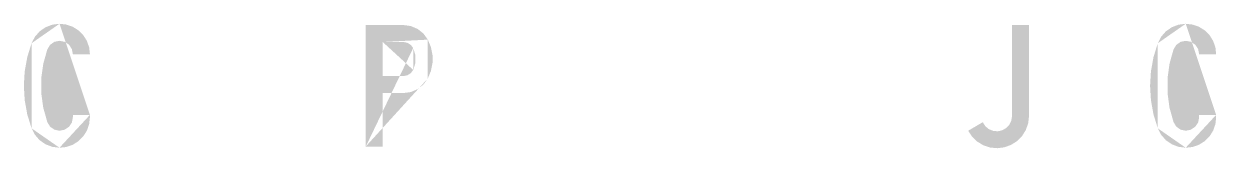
# Model space of a CAD drawing. Extents: x 0 to 1651, y -1298 to 148.
# Drawn here: x 837 to 1376, y 92 to 148 of the extents above.
import ezdxf

# ---------------------------------------------------------------- set-up
doc = ezdxf.new("R2010")
doc.units = 0
doc.header["$LTSCALE"] = 12
doc.header["$MEASUREMENT"] = 0
doc.layers.add('GREEN', color=84, linetype='CONTINUOUS')

msp = doc.modelspace()

# ---------------------------------------------------------------- hatches: boundary and pattern name
at = {"layer": 'GREEN'}
h = msp.add_hatch(color=256, dxfattribs=at)
h.paths.add_polyline_path([(867.22, 106.02), (867.19, 106.02)], flags=16)
edge = h.paths.add_edge_path()
edge.add_line((859.51, 107.13), (867.22, 107.13))
edge.add_line((867.22, 107.13), (867.22, 106.02))
edge.add_line((866.88, 102.95), (867.22, 106.02))
edge.add_line((866.88, 102.95), (865.88, 100.04))
edge.add_line((865.88, 100.04), (864.23, 97.44))
edge.add_line((864.23, 97.44), (862.06, 95.25))
edge.add_line((862.06, 95.25), (859.46, 93.6))
edge.add_line((859.46, 93.6), (856.55, 92.59))
edge.add_line((856.55, 92.59), (853.48, 92.26))
edge.add_line((853.48, 92.26), (850.23, 92.67))
edge.add_line((850.23, 92.67), (847.17, 93.83))
edge.add_line((847.17, 93.83), (844.49, 95.68))
edge.add_line((844.49, 95.68), (842.35, 98.16))
edge.add_line((842.35, 98.16), (840.85, 101.07))
edge.add_line((840.85, 101.07), (838.92, 107.33))
edge.add_line((838.92, 107.33), (837.76, 113.78))
edge.add_line((837.76, 113.78), (837.37, 120.33))
edge.add_line((837.37, 120.33), (837.76, 126.85))
edge.add_line((837.76, 126.85), (838.92, 133.29))
edge.add_line((838.92, 133.29), (840.85, 139.55))
edge.add_line((840.85, 139.55), (842.35, 142.47))
edge.add_line((842.35, 142.47), (844.49, 144.94))
edge.add_line((844.49, 144.94), (847.17, 146.8))
edge.add_line((847.17, 146.8), (850.23, 147.98))
edge.add_line((850.23, 147.98), (853.48, 148.37))
edge.add_line((853.48, 148.37), (856.55, 148.03))
edge.add_line((856.55, 148.03), (859.46, 147.03))
edge.add_line((859.46, 147.03), (862.06, 145.38))
edge.add_line((862.06, 145.38), (864.23, 143.21))
edge.add_line((864.23, 143.21), (865.88, 140.58))
edge.add_line((865.88, 140.58), (866.88, 137.67))
edge.add_line((866.88, 137.67), (867.22, 134.6))
edge.add_line((867.22, 134.6), (859.51, 134.6))
edge.add_line((859.51, 134.6), (859.07, 136.92))
edge.add_line((859.07, 136.92), (857.76, 138.91))
edge.add_line((857.76, 138.91), (855.8, 140.22))
edge.add_line((855.8, 140.22), (853.48, 140.66))
edge.add_line((853.48, 140.66), (851.16, 140.2))
edge.add_line((851.16, 140.2), (849.23, 138.83))
edge.add_line((849.23, 138.83), (847.99, 136.82))
edge.add_line((847.99, 136.82), (846.16, 130.35))
edge.add_line((846.16, 130.35), (845.23, 123.68))
edge.add_line((845.23, 123.68), (845.23, 116.95))
edge.add_line((845.23, 116.95), (846.16, 110.3))
edge.add_line((846.16, 110.3), (847.99, 103.83))
edge.add_line((847.99, 103.83), (849.23, 101.79))
edge.add_line((849.23, 101.79), (851.16, 100.45))
edge.add_line((851.16, 100.45), (853.48, 99.96))
edge.add_line((853.48, 99.96), (855.8, 100.43))
edge.add_line((855.8, 100.43), (857.76, 101.74))
edge.add_line((857.76, 101.74), (859.07, 103.7))
edge.add_line((859.07, 103.7), (859.51, 106.02))
edge.add_line((859.51, 106.02), (859.51, 107.13))
edge = h.paths.add_edge_path(flags=16)
edge.add_line((867.22, 107.13), (867.19, 107.13))
edge.add_line((853.48, 148.37), (853.46, 148.37))
edge.add_line((840.85, 139.55), (840.83, 139.55))
edge.add_line((840.85, 101.07), (840.83, 101.07))
edge.add_line((853.48, 92.26), (853.46, 92.26))
h = msp.add_hatch(color=256, dxfattribs=at)
h.paths.add_polyline_path([(1008.88, 140.12), (1008.86, 140.12)], flags=16)
edge = h.paths.add_edge_path(flags=17)
edge.add_line((999.53, 124.71), (999.53, 140.12))
edge.add_line((999.53, 140.12), (1008.88, 140.12))
edge.add_line((1010.64, 139.76), (1008.88, 140.12))
edge.add_line((1010.64, 139.76), (1012.18, 138.81))
edge.add_line((1012.18, 138.81), (1013.27, 137.36))
edge.add_line((1013.27, 137.36), (1014.27, 134.12))
edge.add_line((1014.27, 134.12), (1014.27, 130.71))
edge.add_line((1014.27, 130.71), (1013.27, 127.47))
edge.add_line((1013.27, 127.47), (1012.18, 126.02))
edge.add_line((1012.18, 126.02), (1010.64, 125.07))
edge.add_line((1010.64, 125.07), (1008.88, 124.71))
edge.add_line((1008.88, 124.71), (999.53, 124.71))
h.paths.add_polyline_path([(1008.86, 147.8), (1008.88, 147.8)], flags=16)
edge = h.paths.add_edge_path()
edge.add_line((999.53, 92.82), (991.85, 92.82))
edge.add_line((991.85, 92.82), (991.85, 147.8))
edge.add_line((991.85, 147.8), (1008.88, 147.8))
edge.add_line((1012.18, 147.36), (1008.88, 147.8))
edge.add_line((1012.18, 147.36), (1015.28, 146.02))
edge.add_line((1015.28, 146.02), (1017.9, 143.94))
edge.add_line((1017.9, 143.94), (1019.86, 141.2))
edge.add_line((1019.86, 141.2), (1021.26, 137.83))
edge.add_line((1021.26, 137.83), (1021.98, 134.24))
edge.add_line((1021.98, 134.24), (1021.98, 130.58))
edge.add_line((1021.98, 130.58), (1021.26, 127))
edge.add_line((1021.26, 127), (1019.86, 123.62))
edge.add_line((1019.86, 123.62), (1017.9, 120.89))
edge.add_line((1017.9, 120.89), (1015.28, 118.8))
edge.add_line((1015.28, 118.8), (1012.18, 117.46))
edge.add_line((1012.18, 117.46), (1008.88, 117.03))
edge.add_line((1008.88, 117.03), (999.53, 117.03))
edge.add_line((999.53, 117.03), (999.53, 92.82))
edge = h.paths.add_edge_path()
edge.add_line((999.53, 140.12), (999.5, 140.12))
edge.add_line((1013.27, 127.47), (1013.24, 127.47))
edge.add_line((1013.27, 137.36), (1013.24, 137.36))
edge.add_line((991.85, 92.82), (991.82, 92.82))
edge.add_line((1019.86, 123.62), (1019.84, 123.62))
edge.add_line((1019.86, 141.2), (1019.84, 141.2))
h = msp.add_hatch(color=256, dxfattribs=at)
h.paths.add_polyline_path([(1008.88, 140.12), (1008.86, 140.12)], flags=16)
edge = h.paths.add_edge_path(flags=17)
edge.add_line((999.53, 124.71), (999.53, 140.12))
edge.add_line((999.53, 140.12), (1008.88, 140.12))
edge.add_line((1010.64, 139.76), (1008.88, 140.12))
edge.add_line((1010.64, 139.76), (1012.18, 138.81))
edge.add_line((1012.18, 138.81), (1013.27, 137.36))
edge.add_line((1013.27, 137.36), (1014.27, 134.12))
edge.add_line((1014.27, 134.12), (1014.27, 130.71))
edge.add_line((1014.27, 130.71), (1013.27, 127.47))
edge.add_line((1013.27, 127.47), (1012.18, 126.02))
edge.add_line((1012.18, 126.02), (1010.64, 125.07))
edge.add_line((1010.64, 125.07), (1008.88, 124.71))
edge.add_line((1008.88, 124.71), (999.53, 124.71))
h.paths.add_polyline_path([(1008.86, 147.8), (1008.88, 147.8)], flags=16)
edge = h.paths.add_edge_path()
edge.add_line((999.53, 92.82), (991.85, 92.82))
edge.add_line((991.85, 92.82), (991.85, 147.8))
edge.add_line((991.85, 147.8), (1008.88, 147.8))
edge.add_line((1012.18, 147.36), (1008.88, 147.8))
edge.add_line((1012.18, 147.36), (1015.28, 146.02))
edge.add_line((1015.28, 146.02), (1017.9, 143.94))
edge.add_line((1017.9, 143.94), (1019.86, 141.2))
edge.add_line((1019.86, 141.2), (1021.26, 137.83))
edge.add_line((1021.26, 137.83), (1021.98, 134.24))
edge.add_line((1021.98, 134.24), (1021.98, 130.58))
edge.add_line((1021.98, 130.58), (1021.26, 127))
edge.add_line((1021.26, 127), (1019.86, 123.62))
edge.add_line((1019.86, 123.62), (1017.9, 120.89))
edge.add_line((1017.9, 120.89), (1015.28, 118.8))
edge.add_line((1015.28, 118.8), (1012.18, 117.46))
edge.add_line((1012.18, 117.46), (1008.88, 117.03))
edge.add_line((1008.88, 117.03), (999.53, 117.03))
edge.add_line((999.53, 117.03), (999.53, 92.82))
edge = h.paths.add_edge_path()
edge.add_line((999.53, 140.12), (999.5, 140.12))
edge.add_line((1013.27, 127.47), (1013.24, 127.47))
edge.add_line((1013.27, 137.36), (1013.24, 137.36))
edge.add_line((991.85, 92.82), (991.82, 92.82))
edge.add_line((1019.86, 123.62), (1019.84, 123.62))
edge.add_line((1019.86, 141.2), (1019.84, 141.2))
h = msp.add_hatch(color=256, dxfattribs=at)
h.paths.add_polyline_path([(1283.76, 106.56), (1283.73, 106.56)], flags=16)
edge = h.paths.add_edge_path()
edge.add_line((1283.76, 147.8), (1283.76, 106.56))
edge.add_line((1283.42, 104.52), (1283.76, 106.56))
edge.add_line((1283.42, 104.52), (1282.52, 102.64))
edge.add_line((1282.52, 102.64), (1281.07, 101.15))
edge.add_line((1281.07, 101.15), (1279.27, 100.12))
edge.add_line((1279.27, 100.12), (1277.23, 99.7))
edge.add_line((1277.23, 99.7), (1275.17, 99.91))
edge.add_line((1275.17, 99.91), (1273.26, 100.71))
edge.add_line((1273.26, 100.71), (1271.67, 102.05))
edge.add_line((1271.67, 102.05), (1270.56, 103.83))
edge.add_line((1270.56, 103.83), (1263.96, 99.96))
edge.add_line((1263.96, 99.96), (1265.74, 97.28))
edge.add_line((1265.74, 97.28), (1268.06, 95.04))
edge.add_line((1268.06, 95.04), (1270.82, 93.36))
edge.add_line((1270.82, 93.36), (1273.88, 92.36))
edge.add_line((1273.88, 92.36), (1277.11, 92.05))
edge.add_line((1277.11, 92.05), (1280.3, 92.44))
edge.add_line((1280.3, 92.44), (1283.32, 93.54))
edge.add_line((1283.32, 93.54), (1286.05, 95.27))
edge.add_line((1286.05, 95.27), (1288.32, 97.57))
edge.add_line((1288.32, 97.57), (1290.02, 100.32))
edge.add_line((1290.02, 100.32), (1291.08, 103.36))
edge.add_line((1291.08, 103.36), (1291.44, 106.56))
edge.add_line((1291.44, 106.56), (1291.44, 147.8))
edge.add_line((1291.44, 147.8), (1283.76, 147.8))
edge = h.paths.add_edge_path(flags=16)
edge.add_line((1291.44, 106.56), (1291.41, 106.56))
edge.add_line((1291.44, 106.56), (1291.41, 106.56))
edge = h.paths.add_edge_path(flags=16)
edge.add_line((1270.56, 103.83), (1270.53, 103.83))
h = msp.add_hatch(color=256, dxfattribs=at)
h.paths.add_polyline_path([(1375.98, 106.02), (1375.96, 106.02)], flags=16)
edge = h.paths.add_edge_path()
edge.add_line((1368.3, 107.13), (1375.98, 107.13))
edge.add_line((1375.98, 107.13), (1375.98, 106.02))
edge.add_line((1375.65, 102.95), (1375.98, 106.02))
edge.add_line((1375.65, 102.95), (1374.64, 100.04))
edge.add_line((1374.64, 100.04), (1373.02, 97.44))
edge.add_line((1373.02, 97.44), (1370.83, 95.25))
edge.add_line((1370.83, 95.25), (1368.22, 93.6))
edge.add_line((1368.22, 93.6), (1365.31, 92.59))
edge.add_line((1365.31, 92.59), (1362.24, 92.26))
edge.add_line((1362.24, 92.26), (1358.99, 92.67))
edge.add_line((1358.99, 92.67), (1355.95, 93.83))
edge.add_line((1355.95, 93.83), (1353.25, 95.68))
edge.add_line((1353.25, 95.68), (1351.11, 98.16))
edge.add_line((1351.11, 98.16), (1349.61, 101.07))
edge.add_line((1349.61, 101.07), (1347.68, 107.33))
edge.add_line((1347.68, 107.33), (1346.52, 113.78))
edge.add_line((1346.52, 113.78), (1346.13, 120.33))
edge.add_line((1346.13, 120.33), (1346.52, 126.85))
edge.add_line((1346.52, 126.85), (1347.68, 133.29))
edge.add_line((1347.68, 133.29), (1349.61, 139.55))
edge.add_line((1349.61, 139.55), (1351.11, 142.47))
edge.add_line((1351.11, 142.47), (1353.25, 144.94))
edge.add_line((1353.25, 144.94), (1355.95, 146.8))
edge.add_line((1355.95, 146.8), (1358.99, 147.98))
edge.add_line((1358.99, 147.98), (1362.24, 148.37))
edge.add_line((1362.24, 148.37), (1365.31, 148.03))
edge.add_line((1365.31, 148.03), (1368.22, 147.03))
edge.add_line((1368.22, 147.03), (1370.83, 145.38))
edge.add_line((1370.83, 145.38), (1373.02, 143.21))
edge.add_line((1373.02, 143.21), (1374.64, 140.58))
edge.add_line((1374.64, 140.58), (1375.65, 137.67))
edge.add_line((1375.65, 137.67), (1375.98, 134.6))
edge.add_line((1375.98, 134.6), (1368.3, 134.6))
edge.add_line((1368.3, 134.6), (1367.84, 136.92))
edge.add_line((1367.84, 136.92), (1366.52, 138.91))
edge.add_line((1366.52, 138.91), (1364.56, 140.22))
edge.add_line((1364.56, 140.22), (1362.24, 140.66))
edge.add_line((1362.24, 140.66), (1359.92, 140.2))
edge.add_line((1359.92, 140.2), (1357.99, 138.83))
edge.add_line((1357.99, 138.83), (1356.75, 136.82))
edge.add_line((1356.75, 136.82), (1354.92, 130.35))
edge.add_line((1354.92, 130.35), (1354.02, 123.68))
edge.add_line((1354.02, 123.68), (1354.02, 116.95))
edge.add_line((1354.02, 116.95), (1354.92, 110.3))
edge.add_line((1354.92, 110.3), (1356.75, 103.83))
edge.add_line((1356.75, 103.83), (1357.99, 101.79))
edge.add_line((1357.99, 101.79), (1359.92, 100.45))
edge.add_line((1359.92, 100.45), (1362.24, 99.96))
edge.add_line((1362.24, 99.96), (1364.56, 100.43))
edge.add_line((1364.56, 100.43), (1366.52, 101.74))
edge.add_line((1366.52, 101.74), (1367.84, 103.7))
edge.add_line((1367.84, 103.7), (1368.3, 106.02))
edge.add_line((1368.3, 106.02), (1368.3, 107.13))
edge = h.paths.add_edge_path(flags=16)
edge.add_line((1375.98, 107.13), (1375.96, 107.13))
edge.add_line((1362.24, 148.37), (1362.22, 148.37))
edge.add_line((1349.61, 139.55), (1349.59, 139.55))
edge.add_line((1349.61, 101.07), (1349.59, 101.07))
edge.add_line((1362.24, 92.26), (1362.22, 92.26))

doc.saveas('drawing.dxf')
